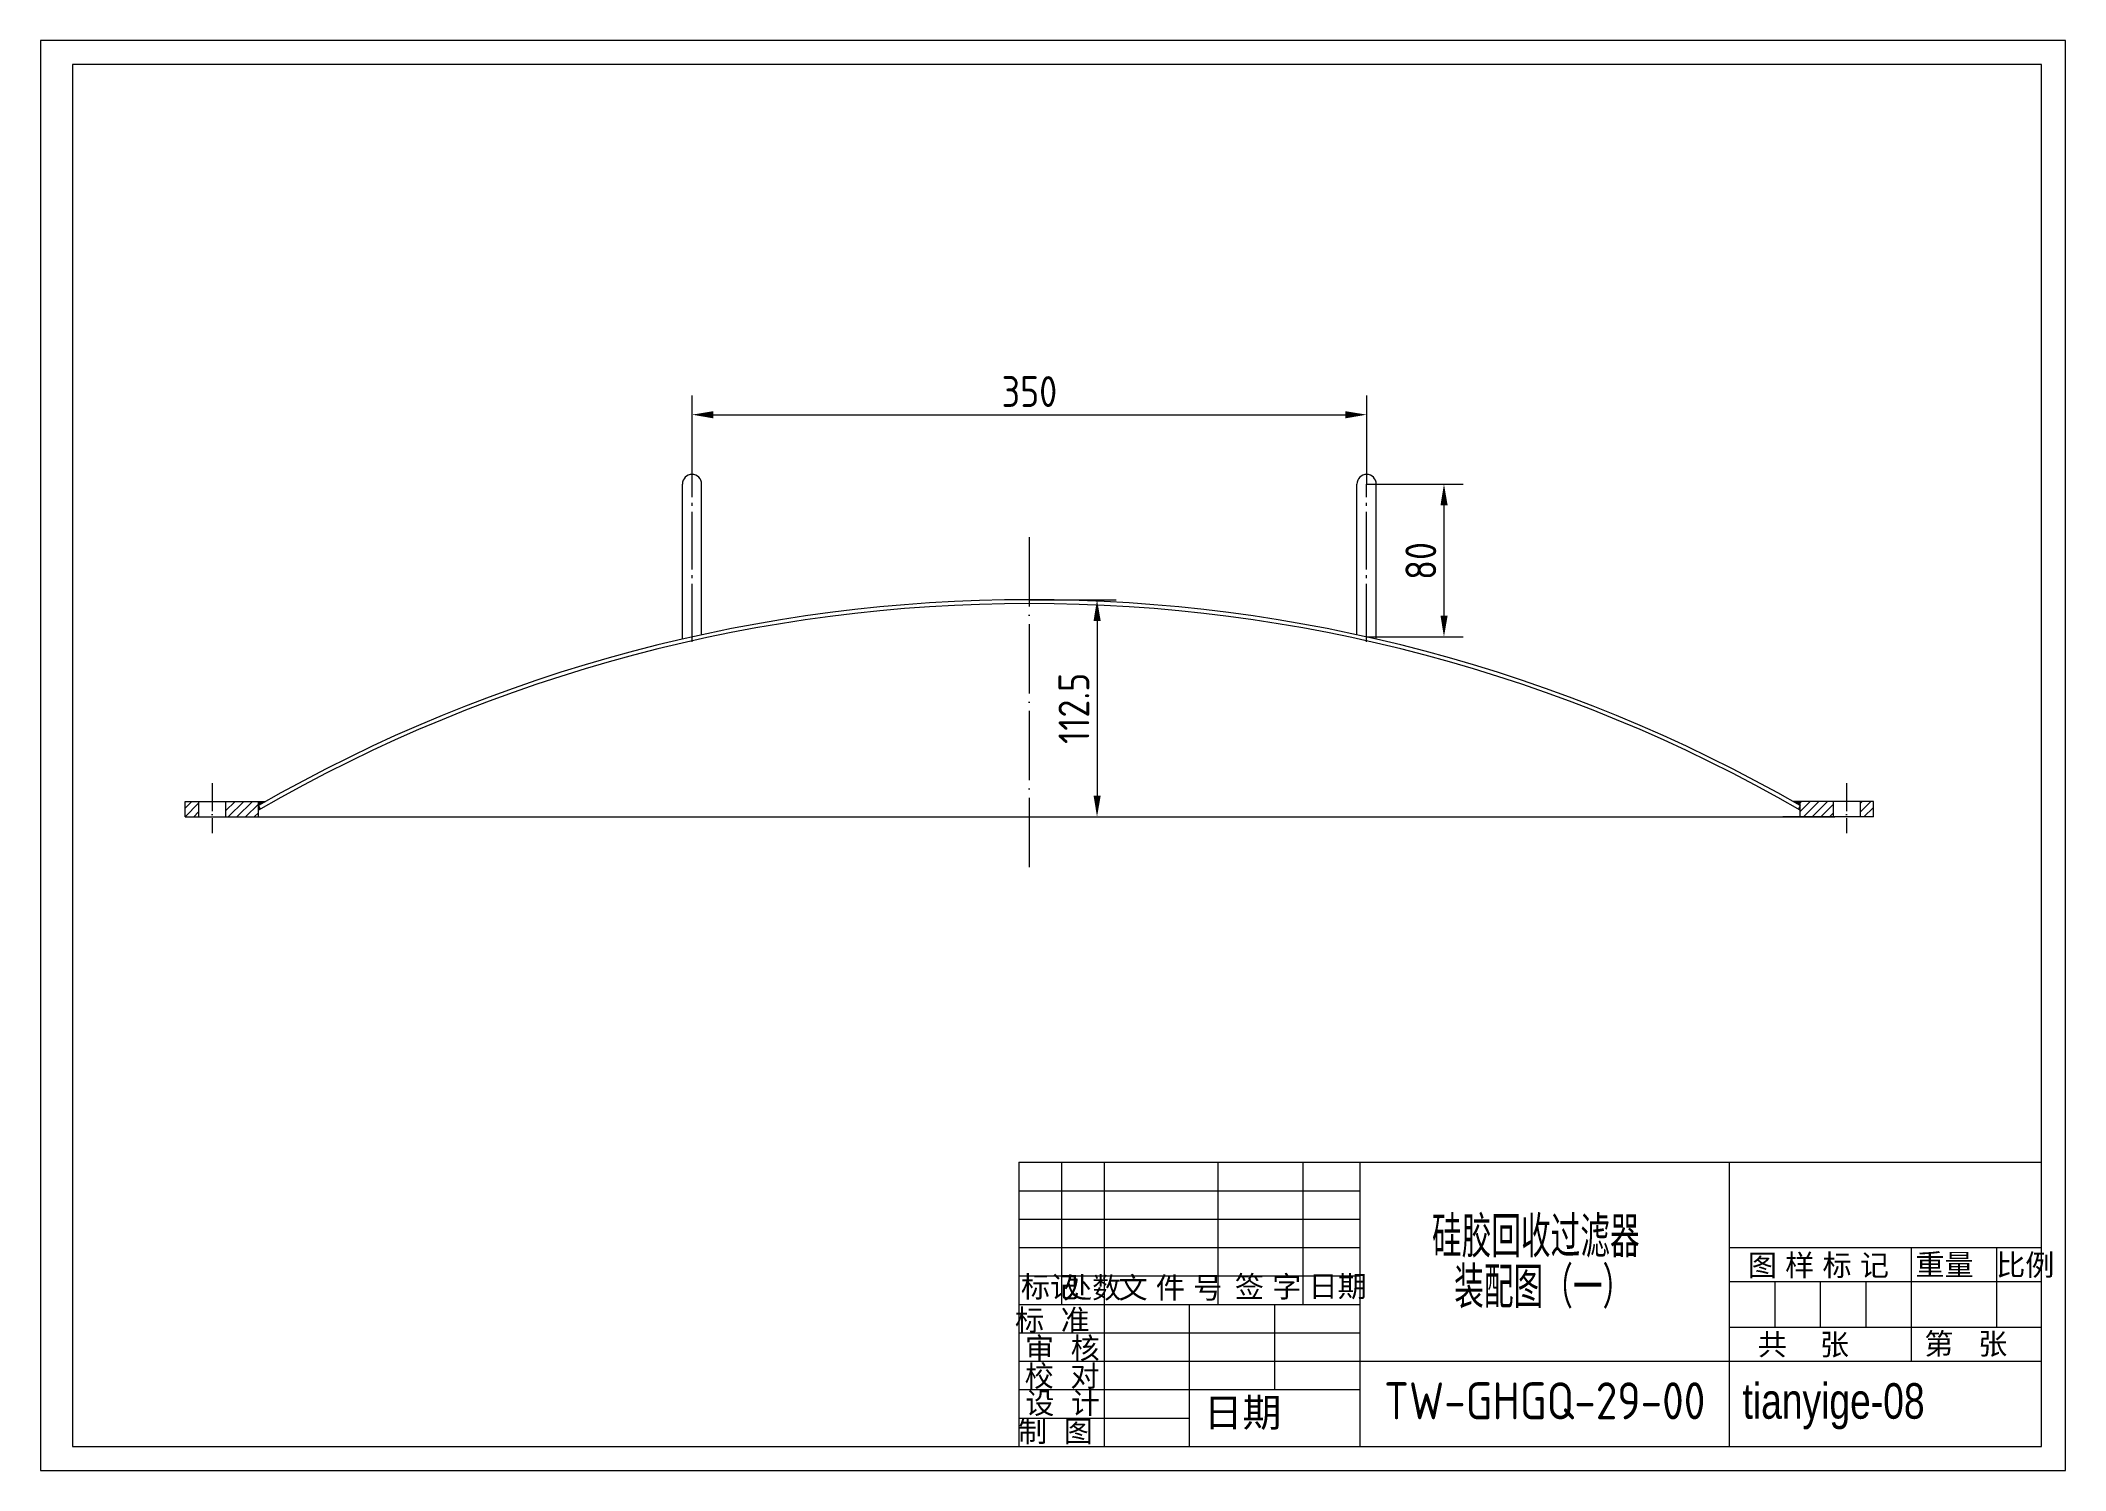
# Model space of a CAD drawing. Header units: millimetres. Extents: x 3391 to 4442, y 1224 to 1966.
import ezdxf

# ---------------------------------------------------------------- set-up
doc = ezdxf.new("R2010")
doc.units = ezdxf.units.MM
doc.linetypes.add('ACAD_ISO04W100', pattern=[30, 24, -3, 0, -3])
doc.linetypes.add('CENTER', pattern=[6.25, 5, -0.5, 0.25, -0.5])
doc.layers.add('实线', color=2, linetype='Continuous')
doc.layers.add('粗实线', color=7, linetype='Continuous')
doc.styles.get("Standard").update_dxf_attribs({"font": 'arial.ttf'})
doc.styles.add('工程字', font='gbenor.shx', dxfattribs={"bigfont": 'gbcbig.shx'})
doc.dimstyles.new('ISO-25', dxfattribs={"dimtxt": 2.5, "dimasz": 2.5, "dimexe": 1.25, "dimexo": 0.625, "dimtad": 1, "dimtxsty": 'Standard', "dimcen": 2.5, "dimadec": 0, "dimazin": 0, "dimtfac": 1, "dimtmove": 0, "dimatfit": 3, "dimfxl": 0, "dimarcsym": 0})

# ---------------------------------------------------------------- blocks, each defined once
blk = doc.blocks.new('*D5')
at = {"color": 0, "linetype": 'Continuous', "lineweight": 13, "transparency": 16777216}
for p, q in [((3729.5, 1736), (3729.5, 1782)), ((4079.5, 1736), (4079.5, 1782)), ((3740.5, 1772), (4068.5, 1772))]:
    blk.add_line(p, q, dxfattribs=at)
at = {"color": 0, "linetype": 'Continuous', "transparency": 16777216}
for points in [[(3740.5, 1773.8), (3740.5, 1770.1), (3729.5, 1772)], [(4068.5, 1773.8), (4068.5, 1770.1), (4079.5, 1772)]]:
    blk.add_solid(points, dxfattribs=at)
at = {"layer": 'Defpoints', "color": 0, "linetype": 'Continuous', "transparency": 16777216}
for p in [(4079.5, 1772), (3729.5, 1736), (4079.5, 1736)]:
    blk.add_point(p, dxfattribs=at)
at = {"color": 0, "linetype": 'Continuous', "lineweight": 13, "transparency": 16777216, "insert": (3904.5, 1784), "char_height": 16, "attachment_point": 5, "style": '工程字'}
blk.add_mtext('350', dxfattribs=at)
blk = doc.blocks.new('*D6')
at = {"color": 0, "linetype": 'Continuous', "lineweight": 13, "transparency": 16777216}
for p, q in [((4079.5, 1736), (4129.6, 1736)), ((4119.6, 1725), (4119.6, 1667.7)), ((4079.5, 1656.7), (4129.6, 1656.7))]:
    blk.add_line(p, q, dxfattribs=at)
at = {"color": 0, "linetype": 'Continuous', "transparency": 16777216}
for points in [[(4117.8, 1725), (4121.5, 1725), (4119.6, 1736)], [(4117.8, 1667.7), (4121.5, 1667.7), (4119.6, 1656.7)]]:
    blk.add_solid(points, dxfattribs=at)
at = {"layer": 'Defpoints', "color": 0, "linetype": 'Continuous', "transparency": 16777216}
for p in [(4079.5, 1736), (4079.5, 1656.7), (4119.6, 1656.7)]:
    blk.add_point(p, dxfattribs=at)
at = {"color": 0, "linetype": 'Continuous', "lineweight": 13, "transparency": 16777216, "insert": (4107.6, 1696.1), "char_height": 16, "attachment_point": 5, "rotation": 90, "style": '工程字'}
blk.add_mtext('80', dxfattribs=at)
blk = doc.blocks.new('*D7')
at = {"color": 0, "linetype": 'Continuous', "lineweight": 13, "transparency": 16777216}
for p, q in [((3904.5, 1676), (3949.6, 1676)), ((3939.6, 1665), (3939.6, 1574.3)), ((3904.5, 1563.3), (3949.6, 1563.3))]:
    blk.add_line(p, q, dxfattribs=at)
at = {"color": 0, "linetype": 'Continuous', "transparency": 16777216}
for points in [[(3937.8, 1665), (3941.5, 1665), (3939.6, 1676)], [(3937.8, 1574.3), (3941.5, 1574.3), (3939.6, 1563.3)]]:
    blk.add_solid(points, dxfattribs=at)
at = {"layer": 'Defpoints', "color": 0, "linetype": 'Continuous', "transparency": 16777216}
for p in [(3904.5, 1676), (3904.5, 1563.3), (3939.6, 1563.3)]:
    blk.add_point(p, dxfattribs=at)
at = {"color": 0, "linetype": 'Continuous', "lineweight": 13, "transparency": 16777216, "insert": (3927.6, 1619.6), "char_height": 16, "attachment_point": 5, "rotation": 90, "style": '工程字'}
blk.add_mtext('112.5', dxfattribs=at)

msp = doc.modelspace()

# ---------------------------------------------------------------- hatches: boundary and pattern name
at = {"lineweight": 5}
h = msp.add_hatch(dxfattribs=at)
h.set_pattern_fill('LINE', color=3, angle=45, style=0)
h.set_pattern_definition([(45, (-132655.2725, -3635.2675), (-2.24506403, 2.24506403), [])])
h.paths.add_polyline_path([(4321.469, 1571.273), (4304.469, 1571.273), (4304.469, 1563.273), (4320.469, 1563.273), (4321.469, 1563.273)])
h.paths.add_polyline_path([(4342.469, 1571.273), (4335.469, 1571.273), (4335.469, 1563.273), (4342.469, 1563.273)])
h.paths.add_polyline_path([(3504.469, 1571.273), (3487.469, 1571.273), (3487.469, 1563.273), (3504.469, 1563.273)])
h.paths.add_polyline_path([(3473.469, 1571.273), (3466.469, 1571.273), (3466.469, 1563.273), (3473.469, 1563.273)])
at = {"lineweight": 13}
h = msp.add_hatch(color=6, dxfattribs=at)
h.paths.add_polyline_path([(3508.235, 1571.273), (3504.469, 1571.273), (3504.469, 1569.12, -0.0013523)])
h.paths.add_polyline_path([(3504.469, 1569.12), (3504.469, 1566.811, -0.00035979), (3505.467, 1567.386)])
h = msp.add_hatch(color=6, dxfattribs=at)
h.paths.add_polyline_path([(4300.703, 1571.273), (4304.469, 1571.273), (4304.469, 1569.12, 0.0013523)])
h.paths.add_polyline_path([(4304.469, 1569.12), (4304.469, 1566.811, 0.00035979), (4303.472, 1567.386)])

# ---------------------------------------------------------------- linework, layer by layer
at = {"color": 1, "linetype": 'CENTER', "lineweight": 13, "ltscale": 6}
for p, q in [((3729.469, 1654.165), (3729.469, 1735.991)), ((4079.469, 1654.165), (4079.469, 1735.991))]:
    msp.add_line(p, q, dxfattribs=at)
at = {"color": 1, "linetype": 'ACAD_ISO04W100', "lineweight": 13, "ltscale": 1.5}
msp.add_line((3904.469, 1708.458), (3904.469, 1534.393), dxfattribs=at)
at = {"color": 1, "linetype": 'ACAD_ISO04W100', "lineweight": 13, "ltscale": 0.6}
for p, q in [((3480.469, 1580.726), (3480.469, 1554.886)), ((4328.469, 1580.726), (4328.469, 1554.886))]:
    msp.add_line(p, q, dxfattribs=at)
at = {"lineweight": 18}
for p, q in [((3466.469, 1563.273), (3466.469, 1571.273)), ((3466.469, 1571.273), (3508.235, 1571.273)), ((4342.469, 1571.273), (4300.703, 1571.273)), ((4342.469, 1563.273), (4342.469, 1571.273)), ((3466.469, 1563.273), (4320.469, 1563.273)), ((3904.469, 1563.273), (4322.469, 1563.273)), ((4342.469, 1563.273), (4295.469, 1563.273))]:
    msp.add_line(p, q, dxfattribs=at)
at = {"linetype": 'Continuous', "lineweight": 13}
for p, q in [((3473.469, 1571.273), (3473.469, 1563.273)), ((3487.469, 1571.273), (3487.469, 1563.273)), ((4321.469, 1571.273), (4321.469, 1563.273)), ((4335.469, 1571.273), (4335.469, 1563.273))]:
    msp.add_line(p, q, dxfattribs=at)
at = {"lineweight": 13}
for p, q in [((3504.469, 1563.273), (3504.469, 1571.273)), ((3504.469, 1569.12), (3505.467, 1567.386)), ((4304.469, 1569.12), (4303.472, 1567.386)), ((4304.469, 1563.273), (4304.469, 1571.273))]:
    msp.add_line(p, q, dxfattribs=at)
at = {"color": 7, "lineweight": 13}
for p, q in [((3987.459, 1310.321), (3987.459, 1236.594)), ((3898.987, 1251.34), (3987.459, 1251.34))]:
    msp.add_line(p, q, dxfattribs=at)
at = {"lineweight": 13}
for radius, start, end in [(802, 60.082459, 119.917541), (800, 60, 120)]:
    msp.add_arc((3904.469, 873.991), radius, start, end, dxfattribs=at)
at = {"layer": '实线', "color": 7, "linetype": 'Continuous', "lineweight": 13}
for p, q in [((4442.072, 1966.169), (3391.434, 1966.169)), ((3391.434, 1966.169), (3391.434, 1224.102)), ((4442.072, 1224.102), (4442.072, 1966.169)), ((4429.579, 1953.677), (3408.071, 1953.677)), ((3408.071, 1953.677), (3408.071, 1236.594)), ((4429.579, 1236.594), (4429.579, 1953.677)), ((3408.071, 1236.594), (4429.579, 1236.594)), ((3391.434, 1224.102), (4442.072, 1224.102))]:
    msp.add_line(p, q, dxfattribs=at)
at = {"layer": '实线', "color": 7, "lineweight": 13}
for p, q in [((3898.987, 1384.048), (3898.987, 1236.594)), ((3898.987, 1384.048), (4429.579, 1384.048)), ((3921.105, 1384.048), (3921.105, 1310.321)), ((3943.223, 1384.048), (3943.223, 1236.594)), ((4002.205, 1384.048), (4002.205, 1310.321)), ((4046.441, 1384.048), (4046.441, 1310.321)), ((4075.931, 1384.048), (4075.931, 1236.594)), ((4267.621, 1384.048), (4267.621, 1236.594)), ((3898.987, 1369.302), (4075.931, 1369.302)), ((3898.987, 1354.557), (4075.931, 1354.557)), ((3898.987, 1339.812), (4075.931, 1339.812)), ((4267.621, 1339.812), (4429.579, 1339.812)), ((4361.991, 1339.812), (4361.991, 1280.83)), ((4406.227, 1339.812), (4406.227, 1298.525)), ((3898.987, 1325.066), (4075.931, 1325.066)), ((4267.621, 1322.117), (4429.579, 1322.117)), ((4291.213, 1322.117), (4291.213, 1298.525)), ((4314.806, 1322.117), (4314.806, 1298.525)), ((4338.398, 1322.117), (4338.398, 1298.525)), ((3898.987, 1310.321), (4075.931, 1310.321)), ((4031.695, 1310.321), (4031.695, 1266.085)), ((3898.987, 1295.576), (4075.931, 1295.576)), ((4267.621, 1298.525), (4429.579, 1298.525)), ((3898.987, 1280.83), (4429.579, 1280.83)), ((3898.987, 1266.085), (4075.931, 1266.085))]:
    msp.add_line(p, q, dxfattribs=at)
at = {"layer": '粗实线', "lineweight": 13}
for p, q in [((3724.469, 1655.53), (3724.469, 1735.991)), ((3734.469, 1657.766), (3734.469, 1735.991)), ((4074.469, 1657.766), (4074.469, 1735.991)), ((4084.469, 1655.53), (4084.469, 1735.991))]:
    msp.add_line(p, q, dxfattribs=at)
for centre in [(3729.469, 1735.991), (4079.469, 1735.991)]:
    msp.add_arc(centre, 5, 0, 180, dxfattribs=at)

# ---------------------------------------------------------------- texts
at = {"layer": '实线', "color": 7, "lineweight": 15, "style": '工程字'}
for s, height, p in [('硅胶回收过滤器', 21.3786, (4113.379, 1334.663)), ('装配图（一）', 21.3786, (4124.92, 1308.45)), ('TW-GHGQ-29-00', 19.24071, (4088.519, 1250.644))]:
    msp.add_text(s, height=height, dxfattribs=at).set_placement(p)
at = {"layer": '实线', "color": 7, "lineweight": 13}
for s, height, p in [(' 图 样 标 记', 11.059, (4272.972, 1325.08)), ('重量', 11.059, (4364.208, 1325.388)), ('比例', 11.059, (4406.136, 1325.251)), ('标记', 11.059, (3900.115, 1313.913)), ('处数', 11.059, (3921.936, 1313.449)), ('文 件 号', 11.059, (3950.719, 1313.435)), ('签 字', 11.059, (4011.112, 1313.976)), ('日期', 11.059, (4049.387, 1314.181)), (' 标  准', 11.059, (3892.77, 1296.599)), ('审  核', 11.059, (3902.244, 1282.09)), ('共    张', 11.059, (4282.406, 1283.967)), ('第   张', 11.059, (4368.814, 1284.333)), ('校  对', 11.059, (3902.074, 1267.645)), ('设  计', 11.059, (3902.383, 1253.538)), ('日期', 14.7453, (3994.998, 1246.814)), (' 制  图', 11.059, (3894.384, 1238.961))]:
    msp.add_text(s, height=height, dxfattribs=at).set_placement(p)
at = {"layer": '实线', "color": 7, "lineweight": 13, "width": 0.75}
msp.add_text('tianyige-08', height=18.43167, dxfattribs=at).set_placement((4274.508, 1250.978))

# ---------------------------------------------------------------- dimensions: what is measured, and where the dimension line sits
at = {"color": 6, "linetype": 'Continuous', "lineweight": 13}
dim = msp.add_linear_dim(base=(4079.469, 1771.958), p1=(3729.469, 1735.991), p2=(4079.469, 1735.991), dimstyle='ISO-25', override={"dimtxt": 16, "dimasz": 11, "dimexe": 10, "dimexo": 0, "dimgap": 4, "dimtxsty": '工程字', "dimlwd": 13, "dimlwe": 13}, dxfattribs=at)
dim.commit()
dim.dimension.update_dxf_attribs({"geometry": '*D5', "text_midpoint": (3904.469, 1783.958)})
dim = msp.add_linear_dim(base=(4119.645, 1656.665), p1=(4079.469, 1735.991), p2=(4079.469, 1656.665), angle=90, text='80', dimstyle='ISO-25', override={"dimtxt": 16, "dimasz": 11, "dimexe": 10, "dimexo": 0, "dimgap": 4, "dimtxsty": '工程字', "dimlwd": 13, "dimlwe": 13}, dxfattribs=at)
dim.commit()
dim.dimension.update_dxf_attribs({"geometry": '*D6', "text_midpoint": (4119.645, 1696.054), "dimtype": 160})
dim = msp.add_linear_dim(base=(3939.63, 1563.273), p1=(3904.469, 1675.991), p2=(3904.469, 1563.273), angle=90, text='112.5', dimstyle='ISO-25', override={"dimtxt": 16, "dimasz": 11, "dimexe": 10, "dimexo": 0, "dimgap": 4, "dimtxsty": '工程字', "dimlwd": 13, "dimlwe": 13}, dxfattribs=at)
dim.commit()
dim.dimension.update_dxf_attribs({"geometry": '*D7', "text_midpoint": (3927.63, 1619.632)})

doc.saveas('drawing.dxf')
